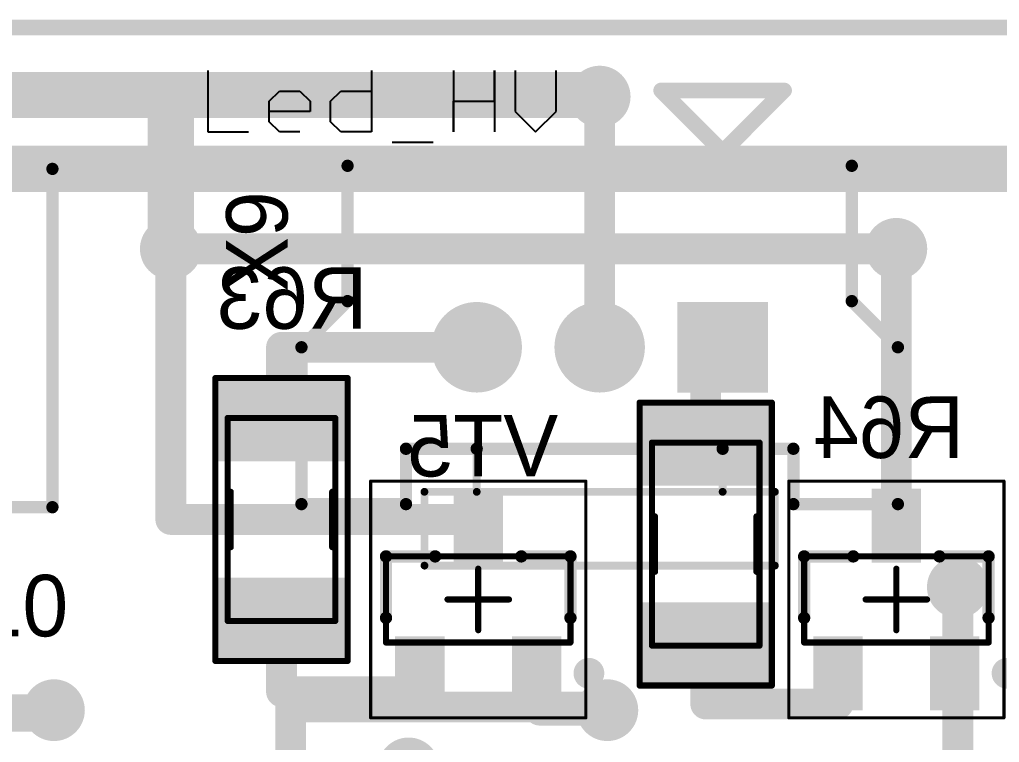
# Model space of a CAD drawing. Header units: millimetres. Extents: x 29 to 180, y 30 to 200.
# Drawn here: x 126.44 to 142.38, y 188.38 to 200.13 of the extents above; entities that cross this region are included whole.
import ezdxf

# ---------------------------------------------------------------- set-up
doc = ezdxf.new("R2010")
doc.units = ezdxf.units.MM
for name, color, linetype in [('BottomLayer', 5, 'Continuous'), ('BottomOverlay', 54, 'Continuous'), ('BottomPaste', 16, 'Continuous'), ('BottomSolder', 6, 'Continuous'), ('Mechanical1', 6, 'Continuous'), ('Mechanical13', 56, 'Continuous'), ('Mechanical15', 56, 'Continuous'), ('MultiLayer', 9, 'Continuous'), ('PadHoleLayer', 156, 'Continuous'), ('TopLayer', 1, 'Continuous'), ('TopOverlay', 2, 'Continuous'), ('TopSolder', 216, 'Continuous'), ('ViaHoleLayer', 16, 'Continuous')]:
    doc.layers.add(name, color=color, linetype=linetype)

# ---------------------------------------------------------------- blocks, each defined once
blk = doc.blocks.new('35362_0550_130')
at = {"layer": 'BottomLayer', "const_width": 0.61}
for points in [[(-8.305, 0, 1), (-7.695, 0, 1)], [(-6.305, 0, 1), (-5.695, 0, 1)], [(-4.304, 0, 1), (-3.695, 0, 1)], [(-2.305, 0, 1), (-1.695, 0, 1)]]:
    blk.add_lwpolyline(points, format="xyb", close=True, dxfattribs=at)
at = {"layer": 'BottomLayer'}
blk.add_solid([(-0.61, -0.61), (0.61, -0.61), (-0.61, 0.61), (0.61, 0.61)], dxfattribs=at)
at = {"layer": 'BottomSolder', "const_width": 0.736}
for points in [[(-8.368, 0, 1), (-7.632, 0, 1)], [(-6.368, 0, 1), (-5.632, 0, 1)], [(-4.368, 0, 1), (-3.632, 0, 1)], [(-2.368, 0, 1), (-1.632, 0, 1)]]:
    blk.add_lwpolyline(points, format="xyb", close=True, dxfattribs=at)
at = {"layer": 'BottomSolder'}
blk.add_solid([(-0.736, -0.736), (0.736, -0.736), (-0.736, 0.736), (0.736, 0.736)], dxfattribs=at)
at = {"layer": 'PadHoleLayer', "const_width": 0.406}
for points in [[(-8.203, 0, 1), (-7.797, 0, 1)], [(-6.203, 0, 1), (-5.797, 0, 1)], [(-4.203, 0, 1), (-3.796, 0, 1)], [(-2.203, 0, 1), (-1.797, 0, 1)], [(-0.203, 0, 1), (0.203, 0, 1)]]:
    blk.add_lwpolyline(points, format="xyb", close=True, dxfattribs=at)
at = {"layer": 'TopLayer', "const_width": 0.61}
for points in [[(-8.305, 0, 1), (-7.695, 0, 1)], [(-6.305, 0, 1), (-5.695, 0, 1)], [(-4.304, 0, 1), (-3.695, 0, 1)], [(-2.305, 0, 1), (-1.695, 0, 1)]]:
    blk.add_lwpolyline(points, format="xyb", close=True, dxfattribs=at)
at = {"layer": 'TopLayer'}
blk.add_solid([(-0.61, -0.61), (0.61, -0.61), (-0.61, 0.61), (0.61, 0.61)], dxfattribs=at)
at = {"layer": 'TopOverlay'}
for points, const_width in [([(-0.975, 4.225), (1.025, 4.225)], 0.254), ([(-0.975, 4.225), (0.025, 3.225)], 0.254), ([(0.025, 3.225), (1.025, 4.225)], 0.254), ([(-10.15, -2.55), (-10.15, 2.95)], 0.2), ([(-10.15, 2.95), (2.15, 2.95)], 0.2), ([(2.15, -2.55), (2.15, 2.95)], 0.2), ([(-8.35, -1.65), (0.35, -1.65)], 0.2), ([(-8.35, -2.55), (-8.35, -1.65)], 0.2), ([(-6.05, -1.65), (-1.95, -1.65)], 0.127), ([(-6.05, -2.35), (-6.05, -1.65)], 0.127), ([(-1.95, -2.35), (-1.95, -1.65)], 0.127), ([(0.35, -2.55), (0.35, -1.65)], 0.2), ([(-7.2, -3.55), (-7.2, -2.35)], 0.127), ([(-7.2, -2.35), (-0.8, -2.35)], 0.127), ([(-6.05, -2.35), (-1.95, -2.35)], 0.127), ([(-0.8, -3.55), (-0.8, -2.35)], 0.127), ([(-10.15, -2.55), (-8.35, -2.55)], 0.2), ([(0.35, -2.55), (2.15, -2.55)], 0.2), ([(-7.2, -3.55), (-0.8, -3.55)], 0.127)]:
    blk.add_lwpolyline(points, dxfattribs=dict(at, const_width=const_width))
for points, const_width in [([(-1.039, 4.225, 1), (-0.912, 4.225, 1)], 0.127), ([(-1.039, 4.225, 1), (-0.912, 4.225, 1)], 0.127), ([(0.961, 4.225, 1), (1.088, 4.225, 1)], 0.127), ([(0.961, 4.225, 1), (1.088, 4.225, 1)], 0.127), ([(-0.039, 3.225, 1), (0.088, 3.225, 1)], 0.127), ([(-0.039, 3.225, 1), (0.088, 3.225, 1)], 0.127), ([(-10.2, 2.95, 1), (-10.1, 2.95, 1)], 0.0999), ([(-10.2, 2.95, 1), (-10.1, 2.95, 1)], 0.0999), ([(2.1, 2.95, 1), (2.2, 2.95, 1)], 0.0999), ([(2.1, 2.95, 1), (2.2, 2.95, 1)], 0.0999), ([(-8.4, -1.65, 1), (-8.3, -1.65, 1)], 0.0999), ([(-8.4, -1.65, 1), (-8.3, -1.65, 1)], 0.0999), ([(-6.082, -1.65, 1), (-6.018, -1.65, 1)], 0.0635), ([(-6.082, -1.65, 1), (-6.018, -1.65, 1)], 0.0635), ([(-1.982, -1.65, 1), (-1.918, -1.65, 1)], 0.0635), ([(-1.982, -1.65, 1), (-1.918, -1.65, 1)], 0.0635), ([(0.3, -1.65, 1), (0.4, -1.65, 1)], 0.0999), ([(0.3, -1.65, 1), (0.4, -1.65, 1)], 0.0999), ([(-7.231, -2.35, 1), (-7.168, -2.35, 1)], 0.0635), ([(-7.231, -2.35, 1), (-7.168, -2.35, 1)], 0.0635), ([(-6.082, -2.35, 1), (-6.018, -2.35, 1)], 0.0635), ([(-6.082, -2.35, 1), (-6.018, -2.35, 1)], 0.0635), ([(-1.982, -2.35, 1), (-1.918, -2.35, 1)], 0.0635), ([(-1.982, -2.35, 1), (-1.918, -2.35, 1)], 0.0635), ([(-0.831, -2.35, 1), (-0.768, -2.35, 1)], 0.0635), ([(-0.831, -2.35, 1), (-0.768, -2.35, 1)], 0.0635), ([(-10.2, -2.55, 1), (-10.1, -2.55, 1)], 0.0999), ([(-10.2, -2.55, 1), (-10.1, -2.55, 1)], 0.0999), ([(-8.4, -2.55, 1), (-8.3, -2.55, 1)], 0.0999), ([(-8.4, -2.55, 1), (-8.3, -2.55, 1)], 0.0999), ([(0.3, -2.55, 1), (0.4, -2.55, 1)], 0.0999), ([(0.3, -2.55, 1), (0.4, -2.55, 1)], 0.0999), ([(2.1, -2.55, 1), (2.2, -2.55, 1)], 0.0999), ([(2.1, -2.55, 1), (2.2, -2.55, 1)], 0.0999), ([(-7.231, -3.55, 1), (-7.168, -3.55, 1)], 0.0635), ([(-7.231, -3.55, 1), (-7.168, -3.55, 1)], 0.0635), ([(-0.831, -3.55, 1), (-0.768, -3.55, 1)], 0.0635), ([(-0.831, -3.55, 1), (-0.768, -3.55, 1)], 0.0635)]:
    blk.add_lwpolyline(points, format="xyb", close=True, dxfattribs=dict(at, const_width=const_width))
at = {"layer": 'TopSolder', "const_width": 0.736}
for points in [[(-8.368, 0, 1), (-7.632, 0, 1)], [(-6.368, 0, 1), (-5.632, 0, 1)], [(-4.368, 0, 1), (-3.632, 0, 1)], [(-2.368, 0, 1), (-1.632, 0, 1)]]:
    blk.add_lwpolyline(points, format="xyb", close=True, dxfattribs=at)
at = {"layer": 'TopSolder'}
blk.add_solid([(-0.736, -0.736), (0.736, -0.736), (-0.736, 0.736), (0.736, 0.736)], dxfattribs=at)
blk = doc.blocks.new('SMD_R_1206_B_473')
at = {"layer": 'BottomLayer'}
for points in [[(-2.15, 0.925), (-2.15, -0.925), (-1.05, 0.925), (-1.05, -0.925)], [(1.05, 0.925), (1.05, -0.925), (2.15, 0.925), (2.15, -0.925)]]:
    blk.add_solid(points, dxfattribs=at)
at = {"layer": 'BottomOverlay', "const_width": 0.1}
for points in [[(-2.3, 1.075), (2.3, 1.075)], [(-2.3, 1.075), (-2.3, -1.075)], [(2.3, 1.075), (2.3, -1.075)], [(-0.45, 0.825), (0.45, 0.825)], [(-0.45, -0.825), (0.45, -0.825)], [(-2.3, -1.075), (2.3, -1.075)]]:
    blk.add_lwpolyline(points, dxfattribs=at)
at = {"layer": 'BottomOverlay', "const_width": 0.05}
for points in [[(-2.325, 1.075, 1), (-2.275, 1.075, 1)], [(-2.325, 1.075, 1), (-2.275, 1.075, 1)], [(2.275, 1.075, 1), (2.325, 1.075, 1)], [(2.275, 1.075, 1), (2.325, 1.075, 1)], [(-0.475, 0.825, 1), (-0.425, 0.825, 1)], [(0.425, 0.825, 1), (0.475, 0.825, 1)], [(-0.475, -0.825, 1), (-0.425, -0.825, 1)], [(0.425, -0.825, 1), (0.475, -0.825, 1)], [(-2.325, -1.075, 1), (-2.275, -1.075, 1)], [(-2.325, -1.075, 1), (-2.275, -1.075, 1)], [(2.275, -1.075, 1), (2.325, -1.075, 1)], [(2.275, -1.075, 1), (2.325, -1.075, 1)]]:
    blk.add_lwpolyline(points, format="xyb", close=True, dxfattribs=at)
at = {"layer": 'BottomPaste'}
for points in [[(-2.15, 0.925), (-2.15, -0.925), (-1.05, 0.925), (-1.05, -0.925)], [(1.05, 0.925), (1.05, -0.925), (2.15, 0.925), (2.15, -0.925)]]:
    blk.add_solid(points, dxfattribs=at)
at = {"layer": 'BottomSolder'}
for points in [[(-2.252, 1.027), (-2.252, -1.027), (-0.948, 1.027), (-0.948, -1.027)], [(0.948, 1.027), (0.948, -1.027), (2.252, 1.027), (2.252, -1.027)]]:
    blk.add_solid(points, dxfattribs=at)
at = {"layer": 'Mechanical13', "const_width": 0.1}
for points in [[(-1.65, 0.875), (1.65, 0.875)], [(-1.65, 0.875), (-1.65, -0.875)], [(1.65, 0.875), (1.65, -0.875)], [(-1.65, -0.875), (1.65, -0.875)]]:
    blk.add_lwpolyline(points, dxfattribs=at)
at = {"layer": 'Mechanical13', "const_width": 0.05}
for points in [[(-1.675, 0.875, 1), (-1.625, 0.875, 1)], [(-1.675, 0.875, 1), (-1.625, 0.875, 1)], [(1.625, 0.875, 1), (1.675, 0.875, 1)], [(1.625, 0.875, 1), (1.675, 0.875, 1)], [(-1.675, -0.875, 1), (-1.625, -0.875, 1)], [(-1.675, -0.875, 1), (-1.625, -0.875, 1)], [(1.625, -0.875, 1), (1.675, -0.875, 1)], [(1.625, -0.875, 1), (1.675, -0.875, 1)]]:
    blk.add_lwpolyline(points, format="xyb", close=True, dxfattribs=at)
at = {"layer": 'Mechanical15', "const_width": 0.05}
for points in [[(-2.325, 1.075), (2.3, 1.075)], [(-2.325, 1.075), (-2.325, -1.075)], [(2.3, 1.075), (2.3, -1.075)], [(-2.325, -1.075), (2.3, -1.075)]]:
    blk.add_lwpolyline(points, dxfattribs=at)
at = {"layer": 'Mechanical15', "const_width": 0.025}
for points in [[(-2.337, 1.075, 1), (-2.312, 1.075, 1)], [(-2.337, 1.075, 1), (-2.312, 1.075, 1)], [(2.288, 1.075, 1), (2.312, 1.075, 1)], [(2.288, 1.075, 1), (2.312, 1.075, 1)], [(-2.337, -1.075, 1), (-2.312, -1.075, 1)], [(-2.337, -1.075, 1), (-2.312, -1.075, 1)], [(2.288, -1.075, 1), (2.312, -1.075, 1)], [(2.288, -1.075, 1), (2.312, -1.075, 1)]]:
    blk.add_lwpolyline(points, format="xyb", close=True, dxfattribs=at)
blk = doc.blocks.new('SMD_R_1206_B_474')
at = {"layer": 'BottomLayer'}
for points in [[(-2.15, 0.925), (-2.15, -0.925), (-1.05, 0.925), (-1.05, -0.925)], [(1.05, 0.925), (1.05, -0.925), (2.15, 0.925), (2.15, -0.925)]]:
    blk.add_solid(points, dxfattribs=at)
at = {"layer": 'BottomOverlay', "const_width": 0.1}
for points in [[(-2.3, 1.075), (2.3, 1.075)], [(-2.3, 1.075), (-2.3, -1.075)], [(2.3, 1.075), (2.3, -1.075)], [(-0.45, 0.825), (0.45, 0.825)], [(-0.45, -0.825), (0.45, -0.825)], [(-2.3, -1.075), (2.3, -1.075)]]:
    blk.add_lwpolyline(points, dxfattribs=at)
at = {"layer": 'BottomOverlay', "const_width": 0.05}
for points in [[(-2.325, 1.075, 1), (-2.275, 1.075, 1)], [(-2.325, 1.075, 1), (-2.275, 1.075, 1)], [(2.275, 1.075, 1), (2.325, 1.075, 1)], [(2.275, 1.075, 1), (2.325, 1.075, 1)], [(-0.475, 0.825, 1), (-0.425, 0.825, 1)], [(0.425, 0.825, 1), (0.475, 0.825, 1)], [(-0.475, -0.825, 1), (-0.425, -0.825, 1)], [(0.425, -0.825, 1), (0.475, -0.825, 1)], [(-2.325, -1.075, 1), (-2.275, -1.075, 1)], [(-2.325, -1.075, 1), (-2.275, -1.075, 1)], [(2.275, -1.075, 1), (2.325, -1.075, 1)], [(2.275, -1.075, 1), (2.325, -1.075, 1)]]:
    blk.add_lwpolyline(points, format="xyb", close=True, dxfattribs=at)
at = {"layer": 'BottomPaste'}
for points in [[(-2.15, 0.925), (-2.15, -0.925), (-1.05, 0.925), (-1.05, -0.925)], [(1.05, 0.925), (1.05, -0.925), (2.15, 0.925), (2.15, -0.925)]]:
    blk.add_solid(points, dxfattribs=at)
at = {"layer": 'BottomSolder'}
for points in [[(-2.252, 1.027), (-2.252, -1.027), (-0.948, 1.027), (-0.948, -1.027)], [(0.948, 1.027), (0.948, -1.027), (2.252, 1.027), (2.252, -1.027)]]:
    blk.add_solid(points, dxfattribs=at)
at = {"layer": 'Mechanical13', "const_width": 0.1}
for points in [[(-1.65, 0.875), (1.65, 0.875)], [(-1.65, 0.875), (-1.65, -0.875)], [(1.65, 0.875), (1.65, -0.875)], [(-1.65, -0.875), (1.65, -0.875)]]:
    blk.add_lwpolyline(points, dxfattribs=at)
at = {"layer": 'Mechanical13', "const_width": 0.05}
for points in [[(-1.675, 0.875, 1), (-1.625, 0.875, 1)], [(-1.675, 0.875, 1), (-1.625, 0.875, 1)], [(1.625, 0.875, 1), (1.675, 0.875, 1)], [(1.625, 0.875, 1), (1.675, 0.875, 1)], [(-1.675, -0.875, 1), (-1.625, -0.875, 1)], [(-1.675, -0.875, 1), (-1.625, -0.875, 1)], [(1.625, -0.875, 1), (1.675, -0.875, 1)], [(1.625, -0.875, 1), (1.675, -0.875, 1)]]:
    blk.add_lwpolyline(points, format="xyb", close=True, dxfattribs=at)
at = {"layer": 'Mechanical15', "const_width": 0.05}
for points in [[(-2.325, 1.075), (2.3, 1.075)], [(-2.325, 1.075), (-2.325, -1.075)], [(2.3, 1.075), (2.3, -1.075)], [(-2.325, -1.075), (2.3, -1.075)]]:
    blk.add_lwpolyline(points, dxfattribs=at)
at = {"layer": 'Mechanical15', "const_width": 0.025}
for points in [[(-2.337, 1.075, 1), (-2.312, 1.075, 1)], [(-2.337, 1.075, 1), (-2.312, 1.075, 1)], [(2.288, 1.075, 1), (2.312, 1.075, 1)], [(2.288, 1.075, 1), (2.312, 1.075, 1)], [(-2.337, -1.075, 1), (-2.312, -1.075, 1)], [(-2.337, -1.075, 1), (-2.312, -1.075, 1)], [(2.288, -1.075, 1), (2.312, -1.075, 1)], [(2.288, -1.075, 1), (2.312, -1.075, 1)]]:
    blk.add_lwpolyline(points, format="xyb", close=True, dxfattribs=at)
blk = doc.blocks.new('SOT23_3_B_575')
at = {"layer": 'BottomLayer'}
for points in [[(-1.7, 1.25), (-1.7, 0.65), (-0.7, 1.25), (-0.7, 0.65)], [(0.7, 0.3), (0.7, -0.3), (1.7, 0.3), (1.7, -0.3)], [(-1.7, -0.65), (-1.7, -1.25), (-0.7, -0.65), (-0.7, -1.25)]]:
    blk.add_solid(points, dxfattribs=at)
at = {"layer": 'BottomOverlay', "const_width": 0.2}
for points in [[(-0.3, 1.5), (0.7, 1.5)], [(0.7, 1.5), (0.7, 0.7)], [(0.7, -0.7), (0.7, -1.5)], [(-0.3, -1.5), (0.7, -1.5)]]:
    blk.add_lwpolyline(points, dxfattribs=at)
at = {"layer": 'BottomOverlay'}
for points, const_width in [([(-0.35, 1.5, 1), (-0.25, 1.5, 1)], 0.1), ([(0.65, 1.5, 1), (0.75, 1.5, 1)], 0.1), ([(0.65, 1.5, 1), (0.75, 1.5, 1)], 0.1), ([(0.65, 0.7, 1), (0.75, 0.7, 1)], 0.1), ([(0.65, -0.7, 1), (0.75, -0.7, 1)], 0.1), ([(-0.35, -1.5, 1), (-0.25, -1.5, 1)], 0.1), ([(0.65, -1.5, 1), (0.75, -1.5, 1)], 0.1), ([(0.65, -1.5, 1), (0.75, -1.5, 1)], 0.1), ([(-1.075, -1.8, 1), (-1.325, -1.8, 1)], 0.25), ([(-1.388, -1.8, 1), (-1.263, -1.8, 1)], 0.125), ([(-1.137, -1.8, 1), (-1.012, -1.8, 1)], 0.125)]:
    blk.add_lwpolyline(points, format="xyb", close=True, dxfattribs=dict(at, const_width=const_width))
at = {"layer": 'BottomPaste'}
for points in [[(-1.7, 1.25), (-1.7, 0.65), (-0.7, 1.25), (-0.7, 0.65)], [(0.7, 0.3), (0.7, -0.3), (1.7, 0.3), (1.7, -0.3)], [(-1.7, -0.65), (-1.7, -1.25), (-0.7, -0.65), (-0.7, -1.25)]]:
    blk.add_solid(points, dxfattribs=at)
at = {"layer": 'BottomSolder'}
for points in [[(-1.802, 1.352), (-1.802, 0.548), (-0.598, 1.352), (-0.598, 0.548)], [(0.598, 0.402), (0.598, -0.402), (1.802, 0.402), (1.802, -0.402)], [(-1.802, -0.548), (-1.802, -1.352), (-0.598, -0.548), (-0.598, -1.352)]]:
    blk.add_solid(points, dxfattribs=at)
at = {"layer": 'Mechanical13', "const_width": 0.1}
for points in [[(-0.7, 1.5), (0.7, 1.5)], [(-0.7, 1.5), (-0.7, -1.5)], [(0.7, 1.5), (0.7, -1.5)], [(-0.7, -1.5), (0.7, -1.5)]]:
    blk.add_lwpolyline(points, dxfattribs=at)
at = {"layer": 'Mechanical13', "const_width": 0.05}
for points in [[(-0.725, 1.5, 1), (-0.675, 1.5, 1)], [(-0.725, 1.5, 1), (-0.675, 1.5, 1)], [(0.675, 1.5, 1), (0.725, 1.5, 1)], [(0.675, 1.5, 1), (0.725, 1.5, 1)], [(-0.725, -1.5, 1), (-0.675, -1.5, 1)], [(-0.725, -1.5, 1), (-0.675, -1.5, 1)], [(0.675, -1.5, 1), (0.725, -1.5, 1)], [(0.675, -1.5, 1), (0.725, -1.5, 1)]]:
    blk.add_lwpolyline(points, format="xyb", close=True, dxfattribs=at)
at = {"layer": 'Mechanical15'}
for points, const_width in [([(-1.925, 1.75), (1.925, 1.75)], 0.05), ([(-1.925, 1.75), (-1.925, -1.75)], 0.05), ([(1.925, 1.75), (1.925, -1.75)], 0.05), ([(0, 0.5), (0, -0.5)], 0.1), ([(-0.5, 0), (0.5, 0)], 0.1), ([(-1.925, -1.75), (1.925, -1.75)], 0.05)]:
    blk.add_lwpolyline(points, dxfattribs=dict(at, const_width=const_width))
for points, const_width in [([(-1.937, 1.75, 1), (-1.913, 1.75, 1)], 0.025), ([(-1.937, 1.75, 1), (-1.913, 1.75, 1)], 0.025), ([(1.913, 1.75, 1), (1.937, 1.75, 1)], 0.025), ([(1.913, 1.75, 1), (1.937, 1.75, 1)], 0.025), ([(-0.025, 0.5, 1), (0.025, 0.5, 1)], 0.05), ([(-0.525, 0, 1), (-0.475, 0, 1)], 0.05), ([(0.475, 0, 1), (0.525, 0, 1)], 0.05), ([(-0.025, -0.5, 1), (0.025, -0.5, 1)], 0.05), ([(-1.937, -1.75, 1), (-1.913, -1.75, 1)], 0.025), ([(-1.937, -1.75, 1), (-1.913, -1.75, 1)], 0.025), ([(1.913, -1.75, 1), (1.937, -1.75, 1)], 0.025), ([(1.913, -1.75, 1), (1.937, -1.75, 1)], 0.025)]:
    blk.add_lwpolyline(points, format="xyb", close=True, dxfattribs=dict(at, const_width=const_width))
blk = doc.blocks.new('SOT23_3_B_578')
at = {"layer": 'BottomLayer'}
for points in [[(-1.7, 1.25), (-1.7, 0.65), (-0.7, 1.25), (-0.7, 0.65)], [(0.7, 0.3), (0.7, -0.3), (1.7, 0.3), (1.7, -0.3)], [(-1.7, -0.65), (-1.7, -1.25), (-0.7, -0.65), (-0.7, -1.25)]]:
    blk.add_solid(points, dxfattribs=at)
at = {"layer": 'BottomOverlay', "const_width": 0.2}
for points in [[(-0.3, 1.5), (0.7, 1.5)], [(0.7, 1.5), (0.7, 0.7)], [(0.7, -0.7), (0.7, -1.5)], [(-0.3, -1.5), (0.7, -1.5)]]:
    blk.add_lwpolyline(points, dxfattribs=at)
at = {"layer": 'BottomOverlay'}
for points, const_width in [([(-0.35, 1.5, 1), (-0.25, 1.5, 1)], 0.1), ([(0.65, 1.5, 1), (0.75, 1.5, 1)], 0.1), ([(0.65, 1.5, 1), (0.75, 1.5, 1)], 0.1), ([(0.65, 0.7, 1), (0.75, 0.7, 1)], 0.1), ([(0.65, -0.7, 1), (0.75, -0.7, 1)], 0.1), ([(-0.35, -1.5, 1), (-0.25, -1.5, 1)], 0.1), ([(0.65, -1.5, 1), (0.75, -1.5, 1)], 0.1), ([(0.65, -1.5, 1), (0.75, -1.5, 1)], 0.1), ([(-1.075, -1.8, 1), (-1.325, -1.8, 1)], 0.25), ([(-1.388, -1.8, 1), (-1.263, -1.8, 1)], 0.125), ([(-1.137, -1.8, 1), (-1.012, -1.8, 1)], 0.125)]:
    blk.add_lwpolyline(points, format="xyb", close=True, dxfattribs=dict(at, const_width=const_width))
at = {"layer": 'BottomPaste'}
for points in [[(-1.7, 1.25), (-1.7, 0.65), (-0.7, 1.25), (-0.7, 0.65)], [(0.7, 0.3), (0.7, -0.3), (1.7, 0.3), (1.7, -0.3)], [(-1.7, -0.65), (-1.7, -1.25), (-0.7, -0.65), (-0.7, -1.25)]]:
    blk.add_solid(points, dxfattribs=at)
at = {"layer": 'BottomSolder'}
for points in [[(-1.802, 1.352), (-1.802, 0.548), (-0.598, 1.352), (-0.598, 0.548)], [(0.598, 0.402), (0.598, -0.402), (1.802, 0.402), (1.802, -0.402)], [(-1.802, -0.548), (-1.802, -1.352), (-0.598, -0.548), (-0.598, -1.352)]]:
    blk.add_solid(points, dxfattribs=at)
at = {"layer": 'Mechanical13', "const_width": 0.1}
for points in [[(-0.7, 1.5), (0.7, 1.5)], [(-0.7, 1.5), (-0.7, -1.5)], [(0.7, 1.5), (0.7, -1.5)], [(-0.7, -1.5), (0.7, -1.5)]]:
    blk.add_lwpolyline(points, dxfattribs=at)
at = {"layer": 'Mechanical13', "const_width": 0.05}
for points in [[(-0.725, 1.5, 1), (-0.675, 1.5, 1)], [(-0.725, 1.5, 1), (-0.675, 1.5, 1)], [(0.675, 1.5, 1), (0.725, 1.5, 1)], [(0.675, 1.5, 1), (0.725, 1.5, 1)], [(-0.725, -1.5, 1), (-0.675, -1.5, 1)], [(-0.725, -1.5, 1), (-0.675, -1.5, 1)], [(0.675, -1.5, 1), (0.725, -1.5, 1)], [(0.675, -1.5, 1), (0.725, -1.5, 1)]]:
    blk.add_lwpolyline(points, format="xyb", close=True, dxfattribs=at)
at = {"layer": 'Mechanical15'}
for points, const_width in [([(-1.925, 1.75), (1.925, 1.75)], 0.05), ([(-1.925, 1.75), (-1.925, -1.75)], 0.05), ([(1.925, 1.75), (1.925, -1.75)], 0.05), ([(0, 0.5), (0, -0.5)], 0.1), ([(-0.5, 0), (0.5, 0)], 0.1), ([(-1.925, -1.75), (1.925, -1.75)], 0.05)]:
    blk.add_lwpolyline(points, dxfattribs=dict(at, const_width=const_width))
for points, const_width in [([(-1.937, 1.75, 1), (-1.913, 1.75, 1)], 0.025), ([(-1.937, 1.75, 1), (-1.913, 1.75, 1)], 0.025), ([(1.913, 1.75, 1), (1.937, 1.75, 1)], 0.025), ([(1.913, 1.75, 1), (1.937, 1.75, 1)], 0.025), ([(-0.025, 0.5, 1), (0.025, 0.5, 1)], 0.05), ([(-0.525, 0, 1), (-0.475, 0, 1)], 0.05), ([(0.475, 0, 1), (0.525, 0, 1)], 0.05), ([(-0.025, -0.5, 1), (0.025, -0.5, 1)], 0.05), ([(-1.937, -1.75, 1), (-1.913, -1.75, 1)], 0.025), ([(-1.937, -1.75, 1), (-1.913, -1.75, 1)], 0.025), ([(1.913, -1.75, 1), (1.937, -1.75, 1)], 0.025), ([(1.913, -1.75, 1), (1.937, -1.75, 1)], 0.025)]:
    blk.add_lwpolyline(points, format="xyb", close=True, dxfattribs=dict(at, const_width=const_width))
blk = doc.blocks.new('35362_0350_588')
at = {"layer": 'BottomLayer', "const_width": 0.61}
for points in [[(-4.304, 0, 1), (-3.695, 0, 1)], [(-2.305, 0, 1), (-1.695, 0, 1)]]:
    blk.add_lwpolyline(points, format="xyb", close=True, dxfattribs=at)
at = {"layer": 'BottomLayer'}
blk.add_solid([(-0.61, -0.61), (0.61, -0.61), (-0.61, 0.61), (0.61, 0.61)], dxfattribs=at)
at = {"layer": 'BottomSolder', "const_width": 0.736}
for points in [[(-4.368, 0, 1), (-3.632, 0, 1)], [(-2.368, 0, 1), (-1.632, 0, 1)]]:
    blk.add_lwpolyline(points, format="xyb", close=True, dxfattribs=at)
at = {"layer": 'BottomSolder'}
blk.add_solid([(-0.736, -0.736), (0.736, -0.736), (-0.736, 0.736), (0.736, 0.736)], dxfattribs=at)
at = {"layer": 'PadHoleLayer', "const_width": 0.406}
for points in [[(-4.203, 0, 1), (-3.796, 0, 1)], [(-2.203, 0, 1), (-1.797, 0, 1)], [(-0.203, 0, 1), (0.203, 0, 1)]]:
    blk.add_lwpolyline(points, format="xyb", close=True, dxfattribs=at)
at = {"layer": 'TopLayer', "const_width": 0.61}
for points in [[(-4.304, 0, 1), (-3.695, 0, 1)], [(-2.305, 0, 1), (-1.695, 0, 1)]]:
    blk.add_lwpolyline(points, format="xyb", close=True, dxfattribs=at)
at = {"layer": 'TopLayer'}
blk.add_solid([(-0.61, -0.61), (0.61, -0.61), (-0.61, 0.61), (0.61, 0.61)], dxfattribs=at)
at = {"layer": 'TopOverlay'}
for points, const_width in [([(-1, 4.175), (1, 4.175)], 0.254), ([(-1, 4.175), (0, 3.175)], 0.254), ([(0, 3.175), (1, 4.175)], 0.254), ([(-6.1, 0.75), (-6.1, 2.95)], 0.2), ([(-6.1, 2.95), (2.1, 2.95)], 0.2), ([(2.1, 0.75), (2.1, 2.95)], 0.2), ([(-6.85, 0), (-6.1, 0.75)], 0.2), ([(2.1, 0.75), (2.85, 0)], 0.2), ([(-6.85, -2.55), (-6.85, 0)], 0.2), ([(2.85, -2.55), (2.85, 0)], 0.2), ([(-5.15, -1.65), (1.15, -1.65)], 0.2), ([(-5.15, -2.55), (-5.15, -1.65)], 0.2), ([(-4, -1.65), (0, -1.65)], 0.2), ([(-4, -2.35), (-4, -1.65)], 0.127), ([(0, -2.35), (0, -1.65)], 0.127), ([(1.15, -2.55), (1.15, -1.65)], 0.2), ([(-4.85, -2.35), (0.85, -2.35)], 0.127), ([(-4.85, -3.55), (-4.85, -2.35)], 0.127), ([(-4, -2.35), (0, -2.35)], 0.127), ([(0.85, -3.55), (0.85, -2.35)], 0.127), ([(-6.85, -2.55), (-5.15, -2.55)], 0.2), ([(1.15, -2.55), (2.85, -2.55)], 0.2), ([(-4.85, -3.55), (0.85, -3.55)], 0.127)]:
    blk.add_lwpolyline(points, dxfattribs=dict(at, const_width=const_width))
for points, const_width in [([(-1.064, 4.175, 1), (-0.937, 4.175, 1)], 0.127), ([(-1.064, 4.175, 1), (-0.937, 4.175, 1)], 0.127), ([(0.936, 4.175, 1), (1.063, 4.175, 1)], 0.127), ([(0.936, 4.175, 1), (1.063, 4.175, 1)], 0.127), ([(-0.064, 3.175, 1), (0.063, 3.175, 1)], 0.127), ([(-0.064, 3.175, 1), (0.063, 3.175, 1)], 0.127), ([(-6.15, 2.95, 1), (-6.05, 2.95, 1)], 0.0999), ([(-6.15, 2.95, 1), (-6.05, 2.95, 1)], 0.0999), ([(2.05, 2.95, 1), (2.15, 2.95, 1)], 0.0999), ([(2.05, 2.95, 1), (2.15, 2.95, 1)], 0.0999), ([(-6.15, 0.75, 1), (-6.05, 0.75, 1)], 0.0999), ([(-6.15, 0.75, 1), (-6.05, 0.75, 1)], 0.0999), ([(2.05, 0.75, 1), (2.15, 0.75, 1)], 0.0999), ([(2.05, 0.75, 1), (2.15, 0.75, 1)], 0.0999), ([(-6.9, 0, 1), (-6.8, 0, 1)], 0.0999), ([(-6.9, 0, 1), (-6.8, 0, 1)], 0.0999), ([(2.8, 0, 1), (2.9, 0, 1)], 0.0999), ([(2.8, 0, 1), (2.9, 0, 1)], 0.0999), ([(-5.2, -1.65, 1), (-5.1, -1.65, 1)], 0.0999), ([(-5.2, -1.65, 1), (-5.1, -1.65, 1)], 0.0999), ([(-4.05, -1.65, 1), (-3.95, -1.65, 1)], 0.0999), ([(-4.031, -1.65, 1), (-3.968, -1.65, 1)], 0.0635), ([(-0.05, -1.65, 1), (0.05, -1.65, 1)], 0.0999), ([(-0.032, -1.65, 1), (0.032, -1.65, 1)], 0.0635), ([(1.1, -1.65, 1), (1.2, -1.65, 1)], 0.0999), ([(1.1, -1.65, 1), (1.2, -1.65, 1)], 0.0999), ([(-4.881, -2.35, 1), (-4.818, -2.35, 1)], 0.0635), ([(-4.881, -2.35, 1), (-4.818, -2.35, 1)], 0.0635), ([(-4.031, -2.35, 1), (-3.968, -2.35, 1)], 0.0635), ([(-4.031, -2.35, 1), (-3.968, -2.35, 1)], 0.0635), ([(-0.032, -2.35, 1), (0.032, -2.35, 1)], 0.0635), ([(-0.032, -2.35, 1), (0.032, -2.35, 1)], 0.0635), ([(0.818, -2.35, 1), (0.881, -2.35, 1)], 0.0635), ([(0.818, -2.35, 1), (0.881, -2.35, 1)], 0.0635), ([(-6.9, -2.55, 1), (-6.8, -2.55, 1)], 0.0999), ([(-6.9, -2.55, 1), (-6.8, -2.55, 1)], 0.0999), ([(-5.2, -2.55, 1), (-5.1, -2.55, 1)], 0.0999), ([(-5.2, -2.55, 1), (-5.1, -2.55, 1)], 0.0999), ([(1.1, -2.55, 1), (1.2, -2.55, 1)], 0.0999), ([(1.1, -2.55, 1), (1.2, -2.55, 1)], 0.0999), ([(2.8, -2.55, 1), (2.9, -2.55, 1)], 0.0999), ([(2.8, -2.55, 1), (2.9, -2.55, 1)], 0.0999), ([(-4.881, -3.55, 1), (-4.818, -3.55, 1)], 0.0635), ([(-4.881, -3.55, 1), (-4.818, -3.55, 1)], 0.0635), ([(0.818, -3.55, 1), (0.881, -3.55, 1)], 0.0635), ([(0.818, -3.55, 1), (0.881, -3.55, 1)], 0.0635)]:
    blk.add_lwpolyline(points, format="xyb", close=True, dxfattribs=dict(at, const_width=const_width))
at = {"layer": 'TopSolder', "const_width": 0.736}
for points in [[(-4.368, 0, 1), (-3.632, 0, 1)], [(-2.368, 0, 1), (-1.632, 0, 1)]]:
    blk.add_lwpolyline(points, format="xyb", close=True, dxfattribs=at)
at = {"layer": 'TopSolder'}
blk.add_solid([(-0.736, -0.736), (0.736, -0.736), (-0.736, 0.736), (0.736, 0.736)], dxfattribs=at)

msp = doc.modelspace()

# ---------------------------------------------------------------- linework, layer by layer
at = {"layer": 'BottomLayer'}
for points, const_width in [([(98.4, 198.9), (128.9, 198.9)], 0.75), ([(128.9, 196.4), (128.9, 198.9)], 0.75), ([(135.875, 194.8), (135.875, 198.875)], 0.5), ([(128.9, 192), (128.9, 196.4)], 0.5), ([(140.7, 191.9), (140.7, 196.4)], 0.5), ([(130.7, 193.6), (130.7, 194.8)], 0.5), ([(130.7, 194.8), (133.875, 194.8)], 0.5), ([(137.6, 194.8), (137.875, 194.8)], 0.5), ([(137.6, 193.2), (137.6, 194.8)], 0.5), ([(133.6, 192), (133.7, 192.1)], 0.5), ([(133.7, 192.1), (133.9, 191.9)], 0.5), ([(128.9, 192), (133.6, 192)], 0.5), ([(141.7, 189.55), (141.7, 190.9)], 0.5), ([(130.7, 189.2), (130.7, 190.4)], 0.5), ([(137.6, 189), (137.6, 190)], 0.5), ([(141.65, 189.5), (141.7, 189.55)], 0.5), ([(132.95, 189.2), (132.95, 189.5)], 0.5), ([(134.9, 188.9), (134.9, 189.5)], 0.5), ([(139.75, 189), (139.75, 189.5)], 0.5), ([(130.7, 189.2), (132.95, 189.2)], 0.5), ([(126.9, 188.8), (127, 188.9)], 0.5), ([(134.9, 188.9), (136, 188.9)], 0.5), ([(137.6, 189), (139.75, 189)], 0.5), ([(125.5, 188.8), (126.9, 188.8)], 0.5)]:
    msp.add_lwpolyline(points, dxfattribs=dict(at, const_width=const_width))
for points, const_width in [([(128.713, 198.9, 1), (129.088, 198.9, 1)], 0.375), ([(128.713, 198.9, 1), (129.088, 198.9, 1)], 0.375), ([(135.675, 198.875, 1), (136.075, 198.875, 1)], 0.4), ([(135.75, 198.875, 1), (136, 198.875, 1)], 0.25), ([(128.7, 196.4, 1), (129.1, 196.4, 1)], 0.4), ([(140.5, 196.4, 1), (140.9, 196.4, 1)], 0.4), ([(128.713, 196.4, 1), (129.088, 196.4, 1)], 0.375), ([(128.775, 196.4, 1), (129.025, 196.4, 1)], 0.25), ([(140.575, 196.4, 1), (140.825, 196.4, 1)], 0.25), ([(130.575, 194.8, 1), (130.825, 194.8, 1)], 0.25), ([(130.575, 194.8, 1), (130.825, 194.8, 1)], 0.25), ([(133.75, 194.8, 1), (134, 194.8, 1)], 0.25), ([(135.75, 194.8, 1), (136, 194.8, 1)], 0.25), ([(137.475, 194.8, 1), (137.725, 194.8, 1)], 0.25), ([(137.475, 194.8, 1), (137.725, 194.8, 1)], 0.25), ([(137.75, 194.8, 1), (138, 194.8, 1)], 0.25), ([(130.575, 193.6, 1), (130.825, 193.6, 1)], 0.25), ([(137.475, 193.2, 1), (137.725, 193.2, 1)], 0.25), ([(133.575, 192.1, 1), (133.825, 192.1, 1)], 0.25), ([(133.575, 192.1, 1), (133.825, 192.1, 1)], 0.25), ([(128.775, 192, 1), (129.025, 192, 1)], 0.25), ([(128.775, 192, 1), (129.025, 192, 1)], 0.25), ([(133.475, 192, 1), (133.725, 192, 1)], 0.25), ([(133.475, 192, 1), (133.725, 192, 1)], 0.25), ([(133.775, 191.9, 1), (134.025, 191.9, 1)], 0.25), ([(140.575, 191.9, 1), (140.825, 191.9, 1)], 0.25), ([(141.5, 190.9, 1), (141.9, 190.9, 1)], 0.4), ([(141.575, 190.9, 1), (141.825, 190.9, 1)], 0.25), ([(130.575, 190.4, 1), (130.825, 190.4, 1)], 0.25), ([(137.475, 190, 1), (137.725, 190, 1)], 0.25), ([(141.575, 189.55, 1), (141.825, 189.55, 1)], 0.25), ([(141.575, 189.55, 1), (141.825, 189.55, 1)], 0.25), ([(132.825, 189.5, 1), (133.075, 189.5, 1)], 0.25), ([(134.775, 189.5, 1), (135.025, 189.5, 1)], 0.25), ([(139.625, 189.5, 1), (139.875, 189.5, 1)], 0.25), ([(141.525, 189.5, 1), (141.775, 189.5, 1)], 0.25), ([(130.575, 189.2, 1), (130.825, 189.2, 1)], 0.25), ([(130.575, 189.2, 1), (130.825, 189.2, 1)], 0.25), ([(132.825, 189.2, 1), (133.075, 189.2, 1)], 0.25), ([(132.825, 189.2, 1), (133.075, 189.2, 1)], 0.25), ([(126.8, 188.9, 1), (127.2, 188.9, 1)], 0.4), ([(126.875, 188.9, 1), (127.125, 188.9, 1)], 0.25), ([(134.775, 188.9, 1), (135.025, 188.9, 1)], 0.25), ([(134.775, 188.9, 1), (135.025, 188.9, 1)], 0.25), ([(135.8, 188.9, 1), (136.2, 188.9, 1)], 0.4), ([(135.875, 188.9, 1), (136.125, 188.9, 1)], 0.25), ([(137.475, 189, 1), (137.725, 189, 1)], 0.25), ([(137.475, 189, 1), (137.725, 189, 1)], 0.25), ([(139.625, 189, 1), (139.875, 189, 1)], 0.25), ([(139.625, 189, 1), (139.875, 189, 1)], 0.25), ([(126.775, 188.8, 1), (127.025, 188.8, 1)], 0.25), ([(126.775, 188.8, 1), (127.025, 188.8, 1)], 0.25)]:
    msp.add_lwpolyline(points, format="xyb", close=True, dxfattribs=dict(at, const_width=const_width))
at = {"layer": 'BottomSolder', "const_width": 0.502}
for points in [[(135.624, 198.875, 1), (136.126, 198.875, 1)], [(128.649, 196.4, 1), (129.151, 196.4, 1)], [(140.449, 196.4, 1), (140.951, 196.4, 1)], [(141.449, 190.9, 1), (141.951, 190.9, 1)], [(126.749, 188.9, 1), (127.251, 188.9, 1)], [(135.749, 188.9, 1), (136.251, 188.9, 1)], [(132.517, 187.954, 1), (133.018, 187.954, 1)]]:
    msp.add_lwpolyline(points, format="xyb", close=True, dxfattribs=at)
at = {"layer": 'Mechanical1', "const_width": 0.254}
msp.add_lwpolyline([(30, 200), (180, 200)], dxfattribs=at)
at = {"layer": 'MultiLayer', "const_width": 0.4}
for points in [[(135.675, 198.875, 1), (136.075, 198.875, 1)], [(128.7, 196.4, 1), (129.1, 196.4, 1)], [(140.5, 196.4, 1), (140.9, 196.4, 1)], [(141.5, 190.9, 1), (141.9, 190.9, 1)], [(126.8, 188.9, 1), (127.2, 188.9, 1)], [(135.8, 188.9, 1), (136.2, 188.9, 1)]]:
    msp.add_lwpolyline(points, format="xyb", close=True, dxfattribs=at)
at = {"layer": 'TopLayer'}
for points, const_width in [([(97.3, 198.9), (135.85, 198.9)], 0.75), ([(135.85, 198.9), (135.875, 198.875)], 0.75), ([(104.075, 197.7), (145.7, 197.7)], 0.75), ([(128.9, 196.4), (140.7, 196.4)], 0.5), ([(141.7, 187.7), (141.7, 190.9)], 0.5), ([(125.475, 188.91), (126.99, 188.91)], 0.5), ([(126.99, 188.91), (127, 188.9)], 0.5), ([(130.85, 186.625), (130.85, 188.95)], 0.5), ([(130.85, 188.95), (135.95, 188.95)], 0.5), ([(135.95, 188.95), (136, 188.9)], 0.5)]:
    msp.add_lwpolyline(points, dxfattribs=dict(at, const_width=const_width))
for points, const_width in [([(135.662, 198.9, 1), (136.037, 198.9, 1)], 0.375), ([(135.662, 198.9, 1), (136.037, 198.9, 1)], 0.375), ([(135.675, 198.875, 1), (136.075, 198.875, 1)], 0.4), ([(135.687, 198.875, 1), (136.062, 198.875, 1)], 0.375), ([(128.7, 196.4, 1), (129.1, 196.4, 1)], 0.4), ([(140.5, 196.4, 1), (140.9, 196.4, 1)], 0.4), ([(128.775, 196.4, 1), (129.025, 196.4, 1)], 0.25), ([(140.575, 196.4, 1), (140.825, 196.4, 1)], 0.25), ([(141.5, 190.9, 1), (141.9, 190.9, 1)], 0.4), ([(141.575, 190.9, 1), (141.825, 190.9, 1)], 0.25), ([(126.8, 188.9, 1), (127.2, 188.9, 1)], 0.4), ([(126.865, 188.91, 1), (127.115, 188.91, 1)], 0.25), ([(126.865, 188.91, 1), (127.115, 188.91, 1)], 0.25), ([(126.875, 188.9, 1), (127.125, 188.9, 1)], 0.25), ([(130.725, 188.95, 1), (130.975, 188.95, 1)], 0.25), ([(130.725, 188.95, 1), (130.975, 188.95, 1)], 0.25), ([(135.8, 188.9, 1), (136.2, 188.9, 1)], 0.4), ([(135.825, 188.95, 1), (136.075, 188.95, 1)], 0.25), ([(135.825, 188.95, 1), (136.075, 188.95, 1)], 0.25), ([(135.875, 188.9, 1), (136.125, 188.9, 1)], 0.25)]:
    msp.add_lwpolyline(points, format="xyb", close=True, dxfattribs=dict(at, const_width=const_width))
at = {"layer": 'TopOverlay'}
for p, q in [((129.5, 199.3), (129.5, 198.3)), ((132.166, 199.3), (132.166, 198.3)), ((133.499, 199.3), (133.499, 198.3)), ((134.165, 198.8), (134.165, 199.3)), ((134.165, 199.3), (134.165, 198.3)), ((134.498, 199.3), (134.498, 198.633)), ((135.165, 198.633), (135.165, 199.3)), ((130.5, 198.8), (130.666, 198.966)), ((130.666, 198.966), (131, 198.966)), ((131, 198.966), (131.166, 198.8)), ((131.499, 198.8), (131.666, 198.966)), ((131.666, 198.966), (132.166, 198.966)), ((130.5, 198.467), (130.5, 198.8)), ((131.166, 198.8), (131.166, 198.633)), ((131.499, 198.467), (131.499, 198.8)), ((133.499, 198.3), (133.499, 198.8)), ((133.499, 198.8), (134.165, 198.8)), ((131.166, 198.633), (130.5, 198.633)), ((134.498, 198.633), (134.832, 198.3)), ((134.832, 198.3), (135.165, 198.633)), ((130.666, 198.3), (130.5, 198.467)), ((131.666, 198.3), (131.499, 198.467)), ((129.5, 198.3), (130.166, 198.3)), ((131, 198.3), (130.666, 198.3)), ((132.166, 198.3), (131.666, 198.3)), ((132.499, 198.133), (133.165, 198.133))]:
    msp.add_line(p, q, dxfattribs=at)
at = {"layer": 'TopSolder', "const_width": 0.502}
for points in [[(135.624, 198.875, 1), (136.126, 198.875, 1)], [(128.649, 196.4, 1), (129.151, 196.4, 1)], [(140.449, 196.4, 1), (140.951, 196.4, 1)], [(141.449, 190.9, 1), (141.951, 190.9, 1)], [(126.749, 188.9, 1), (127.251, 188.9, 1)], [(135.749, 188.9, 1), (136.251, 188.9, 1)], [(132.517, 187.954, 1), (133.018, 187.954, 1)]]:
    msp.add_lwpolyline(points, format="xyb", close=True, dxfattribs=at)
at = {"layer": 'ViaHoleLayer', "const_width": 0.25}
for points in [[(135.75, 198.875, 1), (136, 198.875, 1)], [(128.775, 196.4, 1), (129.025, 196.4, 1)], [(140.575, 196.4, 1), (140.825, 196.4, 1)], [(141.575, 190.9, 1), (141.825, 190.9, 1)], [(126.875, 188.9, 1), (127.125, 188.9, 1)], [(135.875, 188.9, 1), (136.125, 188.9, 1)]]:
    msp.add_lwpolyline(points, format="xyb", close=True, dxfattribs=at)

# ---------------------------------------------------------------- block references
for name, p, rotation in [('35362_0550_130', (124.825, 194.75), 360), ('35362_0350_588', (137.875, 194.8), 360), ('SMD_R_1206_B_473', (130.7, 192), 90), ('SMD_R_1206_B_474', (137.6, 191.6), 90), ('SOT23_3_B_575', (133.9, 190.7), 90), ('SOT23_3_B_578', (140.7, 190.7), 90)]:
    msp.add_blockref(name, p, dxfattribs=dict(rotation=rotation))

# ---------------------------------------------------------------- texts
at = {"layer": 'BottomOverlay', "text_generation_flag": 2}
for s, p in [('R63', (132.1, 195.1)), ('R64', (141.8, 193)), ('VT5', (135.2, 192.7))]:
    msp.add_text(s, height=1, dxfattribs=at).set_placement(p)
at = {"layer": 'TopOverlay'}
msp.add_text('X9', height=1, rotation=90, dxfattribs=at).set_placement((130.8, 195.7))
msp.add_text('L10', height=1, dxfattribs=at).set_placement((125, 190.1))

doc.saveas('drawing.dxf')
